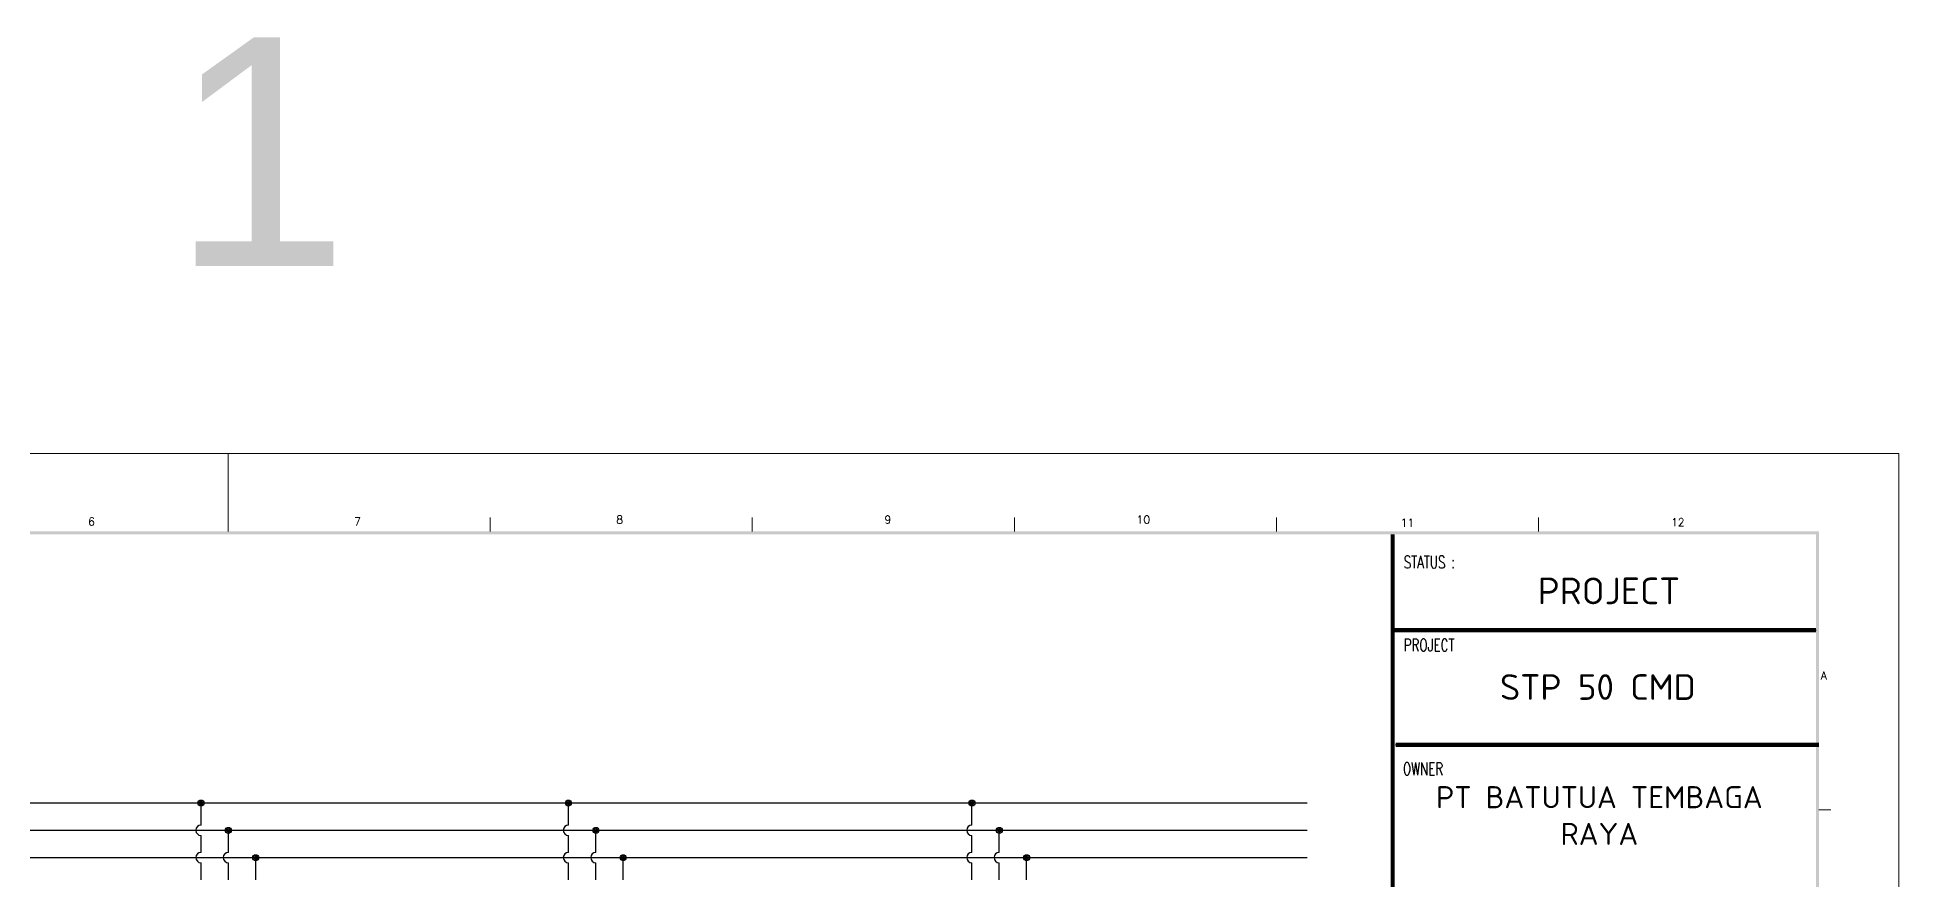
# Model space of a CAD drawing. Header units: millimetres. Extents: x 67033 to 212947, y 35102 to 335921.
# Drawn here: x 70400 to 74558, y 168867 to 170749 of the extents above; entities that cross this region are included whole.
import ezdxf

# ---------------------------------------------------------------- set-up
doc = ezdxf.new("R2010")
doc.units = ezdxf.units.MM
for name, color, linetype in [('BORDER', 7, 'Continuous'), ('RED_2.5mm^2', 1, 'Continuous'), ('S-Kop', 7, 'Continuous'), ('SYMS', 7, 'Continuous')]:
    doc.layers.add(name, color=color, linetype=linetype)
doc.styles.add('3', font='ROMANS.SHX', dxfattribs={"width": 0.75})
doc.styles.add('ISOCPEUR', font='isocpeur.ttf')
doc.styles.add('ROMANS', font='romans.shx', dxfattribs={"height": 0.3})
doc.styles.get("Standard").update_dxf_attribs({"font": 'arial.ttf'})
doc.styles.add('WD_IEC', font='isocp2.shx', dxfattribs={"width": 0.9, "height": 4})

# ---------------------------------------------------------------- blocks, each defined once
blk = doc.blocks.new('WDDOT')
for radius in [0.72, 0.449, 0.223]:
    blk.add_circle((0, 0), radius)
blk = doc.blocks.new('HT0_184')
for p, q in [((0, 0), (-2.5, 0)), ((0, 0), (0, -2.5)), ((0, -2.5), (2.5, 0))]:
    blk.add_line(p, q)
at = {"style": 'WD_IEC', "flags": 1}
for tag, p in [('X4TERM01', (-2.5, 0)), ('X1TERM01', (2.5, 0)), ('X8TERM01', (0, -2.5)), ('WDWSEQ', (1.5, -1.3))]:
    blk.add_attdef(tag, p, '', height=0.4, dxfattribs=at)

msp = doc.modelspace()

# ---------------------------------------------------------------- linework, layer by layer
at = {"layer": 'BORDER', "linetype": 'Continuous', "lineweight": 9}
for p, q in [((70826.3, 169818.7), (70826.3, 169644.4)), ((71411.8, 169675.6), (71411.8, 169644.4)), ((71997.3, 169675.6), (71997.3, 169644.4)), ((72582.8, 169675.6), (72582.8, 169644.4)), ((73168.3, 169675.6), (73168.3, 169644.4)), ((73753.8, 169675.6), (73753.8, 169644.4)), ((74406.3, 169023.1), (74379.5, 169023.1))]:
    msp.add_line(p, q, dxfattribs=at)
msp.add_lwpolyline([(67040.7, 164509), (74558.2, 164509), (74558.2, 169818.7), (67040.7, 169818.7)], close=True, dxfattribs=at)
at = {"layer": 'BORDER', "lineweight": 9}
for points in [[(74373.7, 169638.5), (74379.9, 169644.8), (67314.7, 169638.5), (67308.5, 169644.8)], [(74373.7, 164693.8), (74379.9, 164687.4), (74373.7, 169638.5), (74379.9, 169644.8)]]:
    msp.add_trace(points, dxfattribs=at)
at = {"layer": 'RED_2.5mm^2'}
for p, q in [((69946.2, 169038.1), (70760.9, 169038.1)), ((70765.9, 168988.7), (70765.9, 169033.1)), ((70770.9, 169038.1), (71591.8, 169038.1)), ((71586.8, 168988.7), (71586.8, 169038.1)), ((71591.8, 169038.1), (72421.3, 169038.1)), ((72421.3, 169038.1), (73236.6, 169038.1)), ((72488, 168988.7), (72488, 169038.1)), ((68101.9, 168977), (73236.6, 168977)), ((70765.9, 168927.6), (70765.9, 168965.4)), ((70827, 168927.6), (70827, 168977)), ((71586.8, 168927.6), (71586.8, 168965.4)), ((71647.9, 168927.6), (71647.9, 168977)), ((72488, 168927.6), (72488, 168965.4)), ((72549.1, 168927.6), (72549.1, 168977)), ((68101.7, 168916), (73236.6, 168916)), ((70888.1, 168866.5), (70888.1, 168916)), ((71708.9, 168866.5), (71708.9, 168916)), ((72610.1, 168866.5), (72610.1, 168916)), ((70765.9, 168866.5), (70765.9, 168904.3)), ((70827, 168866.5), (70827, 168904.3)), ((71586.8, 168866.5), (71586.8, 168904.3)), ((71647.9, 168866.5), (71647.9, 168904.3)), ((72488, 168866.5), (72488, 168904.3)), ((72549.1, 168866.5), (72549.1, 168904.3))]:
    msp.add_line(p, q, dxfattribs=at)
for centre in [(70765.9, 168977), (71586.8, 168977), (72488, 168977), (70765.9, 168916), (70827, 168916), (71586.8, 168916), (71647.9, 168916), (72488, 168916), (72549.1, 168916)]:
    msp.add_arc(centre, 11.6, 90, 270, dxfattribs=at)
at = {"layer": 'S-Kop', "color": 7, "linetype": 'ByBlock'}
msp.add_line((73427.9, 169424.1), (74373.7, 169424.1), dxfattribs=at)
at = {"layer": 'S-Kop', "color": 7}
for p, q in [((73427.9, 169424.1), (74373.7, 169424.1)), ((73434.2, 169167.8), (74379.9, 169167.8)), ((73434.2, 169167.8), (74379.9, 169167.8)), ((74379.9, 169167.8), (73434.2, 169167.8)), ((74379.9, 169167.8), (73434.2, 169167.8)), ((73434.2, 169167.8), (74379.9, 169167.8)), ((73434.2, 169167.8), (74379.9, 169167.8)), ((74379.9, 169167.8), (73434.2, 169167.8))]:
    msp.add_line(p, q, dxfattribs=at)
for points, const_width in [([(73427.9, 169638.5), (73427.9, 164693.8)], 8.87), ([(74373.7, 169424.1), (73427.9, 169424.1)], 9.46), ([(74379.9, 169167.8), (73434.2, 169167.8)], 9.46), ([(74379.9, 169167.8), (73434.2, 169167.8)], 9.46)]:
    msp.add_lwpolyline(points, dxfattribs=dict(at, const_width=const_width))

# ---------------------------------------------------------------- block references
at = {"layer": 'RED_2.5mm^2', "xscale": 2, "yscale": 2, "zscale": 2}
msp.add_blockref('HT0_184', (70765.9, 169038.1), dxfattribs=at)
at = {"layer": 'SYMS', "xscale": 9.16142600546251, "yscale": 9.16142600546251, "zscale": 9.16142600546251}
for p in [(70765.9, 169038.1), (71586.7, 169038.1), (72488, 169038.1), (70827, 168977), (71647.9, 168977), (72549.1, 168977), (70888.1, 168916), (71708.9, 168916), (72610.1, 168916)]:
    msp.add_blockref('WDDOT', p, dxfattribs=at)

# ---------------------------------------------------------------- texts
at = {"insert": (70699.4, 170748.9), "char_height": 511.3, "attachment_point": 1}
msp.add_mtext_dynamic_manual_height_columns('1', width=275674.441, gutter_width=2556.3, heights=[0], dxfattribs=at)
at = {"layer": 'BORDER', "linetype": 'Continuous', "lineweight": 9, "style": 'ROMANS'}
for s, height, p in [('6', 17.9, (70513.4, 169657.8)), ('7', 17.9, (71107.9, 169657.8)), ('8', 17.9, (71693.4, 169662.2)), ('9', 17.9, (72292.3, 169662.2)), ('10', 17.88, (72855.4, 169662.2)), ('11', 17.88, (73445.4, 169655.3)), ('12', 17.88, (74049.4, 169656.3)), ('A', 17.9, (74383.9, 169313.6))]:
    msp.add_text(s, height=height, dxfattribs=at).set_placement(p)
at = {"layer": 'BORDER', "color": 4, "lineweight": 9, "attachment_point": 5, "style": 'ISOCPEUR'}
for s, insert, char_height, width in [('{\\C256;PROJECT}', (73910.8, 169511.9), 59.592, 938.234), ('{\\C256;STP 50 CMD}', (73886.1, 169297.1), 57.208, 951.976), ('{\\C256;PT BATUTUA TEMBAGA RAYA}', (73889.5, 169010), 49.237, 788.086)]:
    msp.add_mtext(s, dxfattribs=dict(at, insert=insert, char_height=char_height, width=width))
at = {"layer": 'S-Kop', "color": 7, "linetype": 'ByBlock', "style": '3', "width": 0.7}
for s, p in [('STATUS :', (73452.6, 169562.4)), ('PROJECT', (73452.6, 169377)), ('OWNER', (73450.7, 169100.5))]:
    msp.add_text(s, height=27.7, dxfattribs=at).set_placement(p)

doc.saveas('drawing.dxf')
